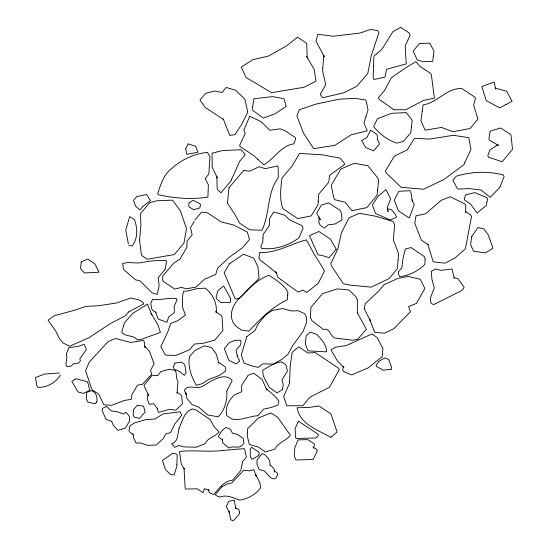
<?xml version="1.0" encoding="UTF-8"?>
<svg xmlns="http://www.w3.org/2000/svg" width="548" height="548" viewBox="0 0 548 548"><rect width="100%" height="100%" fill="white"/><g stroke="black" fill="none" stroke-linecap="round" stroke-linejoin="round"><path stroke-width="0.82" d="M357.337 313.244L357.412 299.927L355.96 296.817L349.014 289.967L337.308 288.912L322.443 293.66L310.956 307.373L310.319 317.381L311.833 320.635L323.464 329.519C329.971 327.245 329.793 336.328 334.944 338.006L352.672 340.233L357.645 339.349L366.359 329.28L357.18 312.497M319.094 217.049L318.888 222.509L320.19 225.303L324.464 228.174L328.184 224.79L335.061 223.995L342.027 219.892L341.486 213.213L340.185 210.425L328.711 202.911L321.477 204.979L316.634 213.097L320.333 219.707L319.402 217.714M176.963 393.361L177.97 381.531C175.511 378.134 177.114 373.935 175.353 370.469L169.291 369.263L160.749 371.66L157.79 375.462L151.721 375.723L143.912 385.477L148.734 395.649L148.022 394.128L147.22 398.78L149.193 404.253L153.68 403.746L157.605 408.774M274.219 471.972L274.486 470.061L273.76 468.513L270.404 465.17M343.322 366.249L342.733 370.092L343.37 371.455L351.549 374.928L368.201 367.886L382.189 356.68L382.942 348.473L376.983 337.452L371.859 333.992L346.521 345.432L335.719 347.206L331.019 349.864L337.308 360.79L343.966 367.619M364.194 308.613L365.201 303.77L378.75 291.036L383.97 284.755L397.471 278.583L407.986 276.411L420.2 279.247L424.871 288.488L416.35 303.441L408.589 306.544L410.486 311.737L393.786 328.711L384.552 333.163L374.647 332.403L369.619 319.155L370.606 321.272L364.194 308.64M391.156 369.242L391.621 367.393L388.71 359.502L384.792 357.885L378.963 361.248L376.072 365.4L376.592 366.516L383.223 370.188L391.135 369.311M313.435 448.161L314.511 444.839L313.977 443.688L307.908 439.66L298.181 439.852L294.899 447.545L294.194 455.751L296.002 459.998L313.244 459.471L317.278 450.675L316.765 449.572L312.901 447.017M60.39 375.079C55.553 382.703 46.847 387.868 37.73 387.313L36.737 385.189L35.517 377.517L44.587 374.065L59.417 372.996M205.116 178.614L208.836 174.196L209.946 156.858L207.507 152.385C194.252 153.762 181.881 159.406 171.956 168.291C163.831 174.113 160.715 184.512 157.701 193.629L158.214 194.725C174.531 198.26 191.348 199.76 207.918 197.095L208.384 184.854L205.411 179.073M506.092 104.51L512.092 101.394L506.688 91.208L495.159 88.112L495.618 89.105L494.255 82.125L481.781 86.433L486.309 100.661L499.694 107.853L506.119 104.49M195.074 219.864L201.609 212.131L207.514 212.843L221.276 221.974L233.386 224.92L247.306 232.092L249.511 239.455L242.243 247.949L229.174 257.334L217.549 268.253L215.754 274.486L204.548 279.179L195.992 287.138L186.238 288.769L181.388 287.337L174.867 289.125L163.331 281.487L162.681 280.09L162.777 275.973L173.682 263.15L179.854 259.307L186.861 247.429L187.067 240.99L192.149 234.976L190.526 227.619L194.3 221.2M316.388 284.768L306.729 292.495L303.071 290.056L298.091 292.118L287.789 284.611M316.539 284.652L318.251 283.364L324.375 271.219L322.827 267.897L314.23 254.204L306.435 239.894C290.803 243.709 276.439 253.498 259.834 252.34L258.923 257.855L259.786 259.704L276.521 272.87M498.077 144.501L489.816 150.111L487.823 155.687L488.556 157.255L502.18 161.694L512.483 149.337L511.058 135.575L510.531 134.445L500.673 127.999L490.118 131.178L488.885 138.973L489.474 140.24L498.831 145.665M223.132 450.435L244.257 448.613L244.757 449.682L246.401 457.066L242.661 461.45L240.832 470.403L232.516 480.206C224.057 480.952 218.714 488.556 213.754 494.618L209.165 492.536L208.624 489.741M222.817 450.456C208.404 452.319 193.91 449.812 179.511 451.49L181.224 463.971L184.429 468.978L184.012 468.074L185.162 488.069L185.621 489.049L197.198 488.816L203.075 492.721L204.349 488.679L209.062 490.378L208.603 489.398M393.902 109.73L405.773 109.778L423.419 100.469L434.379 98.147L431.413 75.117L430.653 73.487L419.912 66.356L415.959 61.623L404.677 68.486L391.443 77.686L384.347 90.721L378.415 97.722L379.175 99.359L393.896 109.723M129.102 245.559L132.13 245.894C138.062 238.503 137.562 228.139 134.52 219.7L129.739 216.576L125.732 230.078L128.39 244.031M387.498 208.665L391.56 209.802L395.067 213.973L396.547 217.152L390.484 220.118L375.538 213.467L372.387 204.904L378.223 196.143L385.895 189.615L390.703 198.801L387.203 207.713L388.176 211.672L387.272 209.726M453.874 277.507L457.991 278.754L463.635 286.577L464.122 287.618L461.471 290.741L433.687 304.565L431.194 303.496C428.618 298.276 432.797 292.927 434.276 287.981L431.865 278.911L431.392 271.253L435.407 269.041L441.195 270.335L452.018 268.965L454.354 278.528M111.847 421.412L105.949 419.268L102.106 410.431L102.449 408.383L106.593 406.411L111.395 410.986L116.888 411.61L123.526 413.973L125.848 412.171L128.739 415.411L129.581 417.22L129.472 421.33L125.218 428.104L118.032 430.392L113.347 425.371L111.689 421.446M428.331 244.696L421.494 240.23L420.432 237.948L414.809 223.331L415.953 215.864L425.7 213.734L441.167 200.328L450.209 196.759L465.04 204L465.725 205.473L465.725 212.645M274.185 470.896L277.151 472.856L277.809 474.267L275.884 478.356C270.822 480.932 267.431 473.212 264.143 470.869L259.163 469.54L256.978 464.197L257.039 459.854L262.286 453.621L264.622 454.511C267.999 457.443 270.774 460.937 269.965 465.588M133.472 434.612L129.629 432.064L128.992 430.707L129.869 426.029L134.068 423.111L145.426 419.706L155.029 418.987L163.009 413.959L180.107 411.815L181.758 415.268L174.689 424.159L170.551 432.632L165.654 434.112L163.311 438.64L156.207 445.051L147.268 445.298L140.905 443.024L136.178 443.031L133.781 438.462L132.993 434.037M257.855 159.345L263.739 164.832C274.514 158.756 280.925 145.658 293.858 143.823L295.721 138.692L295.105 137.37L284.994 130.671L280.09 128.814L269.794 130.232L261.149 121.69L249.758 116.286L243.86 129.979L245.189 133.5L239.627 145.453L240.147 146.563L254.128 155.865L257.875 159.365M156.029 312.545L152.419 310.147L151.625 308.442L150.782 303.407L152.549 299.345C160.537 300.482 168.435 297.454 176.477 298.564L177.093 299.893L174.189 306.099L174.353 312.559L168.626 316.977L166.982 322.299L158.18 319.018L155.577 311.86M215.467 311.552L221.351 315.477L222.084 317.045L222.906 330.574L214.748 340.13L202.815 343.37L194.376 344.048L189.498 349.843L175.757 355.453L165.311 355.042L160.811 346.617L167.667 332.246L170.784 323.395L177.586 320.765L185.423 315.148L182.45 307.01L182.381 296.756L183.607 291.255L187.553 291.036L197.424 288.563L205.315 288.166C212.877 294.125 217.351 303.503 216.207 313.134M465.738 211.665L470.869 215.111L471.52 216.508L465.348 248.881L454.956 258.026L444.873 263.184L433.167 261.793L427.83 244.196M177.031 392.265L180.991 394.957L181.717 396.505L182.498 403.835L175.723 410.212L169.346 409.322L158.461 412.439L157.166 408.198M219.09 362.584L225.105 366.742L225.66 367.941L225.708 371.044L219.556 375.359L208.692 379.422L202.157 383.675L196.205 385.326C191.629 376.702 187.471 366.701 189.505 356.775L194.965 350.439L204.411 345.802L211.583 347.631L216.371 354.214L218.782 363.345M287.57 284.467L277.98 277.411L275.767 271.692M145.056 346.61L149.583 351.439L154.077 363.749L150.501 370.496L151.734 374.325L142.501 384.23L137.507 385.162L131.986 394.457L131.397 399.28L124.56 400.43L111.689 405.273L103.894 404.842L98.811 394.238L92.352 389.971L91.16 387.422L85.577 370.729L89.153 362.221L108.223 341.514L115.738 338.513L130.575 342.459L143.521 340.424L144.467 342.445L144.884 347.432L144.254 346.083M306.476 56.314L314.168 69.254L315.943 81.214L303.887 87.29L276.795 91.797L271.486 92.646L246.031 77.432L241.284 67.068L252.834 59.663L268.527 56.04L286.816 45.683L297.461 37.161L306.072 42.902L306.75 44.354L307.195 57.862M411.822 199.753L414.233 204.5L409.356 218.049L398.492 210.932L394.238 200.178L398.862 191.266L409.959 190.697L411.151 193.252L412.288 201.034M377.339 139.507L379.545 143.912L373.674 150.885L365.674 147.535L361.639 140.535L366.824 137.651L370.619 130.191L376.688 134.219L377.353 135.644L377.38 139.74M237.065 355.556L239.681 361.07L236.325 363.934L228.934 360.447L224.351 348.631L229.311 342.575L235.359 340.281L240.325 340.274L241.038 341.794L240.647 344.788L236.058 350.179L237.346 356.186M222.337 439.058L222.755 439.955L218.905 437.393L218.488 436.496L221.556 431.146L225.776 427.467L230.489 429.221L232.448 433.235L237.181 434.283L243.257 438.318L243.929 443.195L241.38 446.188C237.277 448.456 232.852 445.524 228.845 448.011L222.789 442.839L222.344 439.318M223.2 118.793L223.618 119.642L205.233 107.435L199.979 100.079L205.678 93.27L214.521 91.037L222.077 92.448L226.235 87.481L235.469 90.201L244.84 99.181L247.785 112.052L241.887 124.067L234.996 134.671L229.749 135.39L223.474 119.491M226.516 414.411L226.988 415.802L231.653 418.905C240.586 421.186 249.087 416.185 257.998 415.692L263.609 409.116L270.965 407.548L277.822 405.13L278.898 401.492C276.028 396.115 270.452 392.793 266.205 388.532L266.835 389.888L262.122 379.504L253.799 373.27L248.21 375.216L241.668 385.265L241.73 391.772L234.544 394.834C228.968 399.841 225.269 406.712 226.516 414.411M66.603 355.488C68.048 359.474 62.082 369.544 71.219 365.941L73.699 363.68L78.707 363.05L80.405 361.05L79.844 358.769L86.365 349.672L84.187 344.322L78.09 346.446L68.932 347.61L66.637 353.35L66.603 355.488M133.397 409.794L133.301 415.398L134.075 417.055L139.5 418.398L145.165 411.993L143.508 406.068L137.274 405.308L133.397 409.794M176.894 464.519L176.846 466.143L174.154 474.965L170.62 474.554L165.441 469.595L162.475 460.532L172.764 453.237L176.751 454.141L177.189 455.08L176.894 464.519M247.463 432.351L247.319 436.235L249.34 444.524L258.451 447.072L265.383 451.99L274.932 449.072C278.254 442.325 286.172 440.928 290.419 435.263L277.726 417.343L271.082 412.918L258.546 417.891L247.593 428.762L247.463 432.351M289.591 381.75L289.543 383.216L283.693 396.492L286.775 405.815L302.9 405.671L309.963 397.108L329.478 387.265L339.267 369.674L338.602 368.249L315.21 352.549L307.839 353.008L298.797 346.809L292.228 352.323L290.241 365.317L289.591 381.75M373.544 66.212L373.126 77.652L374.017 79.549L385.025 77.083L386.552 69.288L406.267 63.883L405.171 45.936L410.151 35.236L409.068 32.914L400.766 27.4L392.943 31.647L381.819 49.361L373.907 56.115L373.544 66.212M425.09 259.779L424.871 264.437C417.898 271.096 409.329 275.719 399.636 276.582L398.547 274.24L398.389 271.89L401.89 267.691L403.047 258.224L405.315 249.073L411.048 247.559L424.262 256.58L425.145 258.478L425.09 259.779M226.824 390.93C227.372 400.321 224.947 409.897 218.248 416.829L207.624 414.959L198.835 407.198L192.095 404.554L187.101 398.54L185.566 392.717L186.327 394.355L184.306 390.388C187.594 384.073 196.163 389.101 201.794 386.717C209.932 382.23 222.803 371.832 231.578 379.6L232.105 380.744L226.824 390.93M287.686 294.968L287.46 299.64C272.096 306.928 260.266 318.984 248.799 331.211L241.134 329.971L239.921 328.896C225.913 321.34 231.037 303.969 241.887 296.215C249.511 287.693 257.95 279.138 268.979 275.295C275.945 279.884 283.83 284.659 287.892 292.036L287.686 294.968M262.978 237.914L262.759 242.209L260.738 246.552L261.574 248.34C274.918 250.128 288.31 245.716 299.002 237.811L303.099 228.242L301.866 225.612L289.269 219.638L284.823 215.193L273.726 211.966L269.486 218.721L269.582 225.112L263.156 234.537L262.978 237.914M318.251 201.191L318.073 204.582L311.326 215.864L297.66 218.659L282.775 208.487C279.439 198.712 280.706 188.128 281.939 178.045L292.125 166.051L299.503 153.426L321.827 154.762L340.171 158.16L343.795 162.42L344.685 164.325L329.54 175.367L328.779 182.203L318.628 194.3L318.251 201.191M398.081 259.841L397.423 268.636L388.964 278.685L371.167 287.145L349.912 285.118L343.349 283.748L332.348 267.219L330.732 263.759L337.856 248.908L341.404 232.818L348.946 217.885L359.296 213.275L376.079 216.323L393.156 221.488L394.69 224.776L393.327 239.949L398.581 253.58L398.081 259.841M322.786 68.055L322.573 70.692L325.697 84.55L320.258 94.407L322.539 97.736L343.747 92.811L356.769 86.283L367.77 73.528L371.154 56.081L378.867 32.818L377.894 30.729L370.832 29.38L359.851 33.079L333.191 36.236L317.806 34.243L315.977 41.21L324.423 56.814L323.8 55.478L322.786 68.055M230.612 298.53L230.276 302.38L220.769 302.551L216.837 299.002L216.063 297.345L217.878 290.673L223.687 285.967L230.612 298.53M139.596 240.093L141.288 254.299L141.946 255.711L147.296 259.259L174.305 254.553L183.957 243.113L186.498 228.646L180.477 211.028L172.599 200.178L157.324 200.705L149.775 202.63L140.548 213.528L140.87 225.338L139.596 240.093M411.301 127.766L410.836 132.732L403.287 141.446L396.786 143.117C387.648 140.117 379.49 134.041 373.647 126.574L377.414 118.82L391.217 113.374L406.232 112.573L411.39 119.039L412.178 120.724L411.301 127.766M229.043 187.738L227.42 203.103L234.825 214.412L239.784 223.242L249.546 229.797L261.965 230.229C270.143 213.261 266.787 192.93 278.329 177.484L278.137 167.167L277.583 165.976L265.28 168.661L259.026 166.729L249.778 171.175L243.613 170.49L229.043 187.738M377.627 189.903L377.065 195.259L366.776 207.63L351.98 210.692L345.041 202.191L334.807 199.746L333.691 197.349L331.191 185.354L340.911 168.969L354.316 163.256L367.934 165.777L377.599 177.805L378.668 180.1L377.627 189.903M305.469 342.267L305.298 343.822L307.928 350.83L326.615 351.864C326.642 344.63 321.518 339.63 317.011 334.609L310.449 331.999L306.25 335.712L305.469 342.267M81.248 261.985L80.556 268.109L81.31 269.726L84.536 272.959L99.01 272.226L94.893 263.855L87.605 259.012L81.248 261.985M433.276 56.554L432.701 61.397L423.611 61.725L417.172 59.883L413.192 51.005L419.46 43.539L429.735 43.121L434.002 51.094L433.276 56.554M282.624 388.779L282.521 389.58L277.041 392.848L269.232 387.415L263.328 375.969L262.67 370.229C268.726 366.982 274.575 362.317 281.713 361.961L285.59 364.578L286.536 366.598L287.33 371.414L281.98 379.819L283.234 384.778L282.624 388.779M471.739 236.517L470.643 244.477L473.445 251.176L485.418 252.923L492.953 248.237L488.254 234.825L483.692 228.79L477.945 227.571L471.739 236.517M422.241 111.189L420.933 120.567L425.015 130.15L441.551 127.451L452.997 131.719L470.033 128.506L477.986 119.06L473.65 105.202L475.397 98.243L474.911 97.195L461.752 88.468C446.415 88.029 437.729 102.709 423.118 104.887L422.241 111.189M252.717 106.648L252.34 109.196L252.943 110.484L263.3 118.121L274.938 113.82L286.186 106.456L283.98 98.654L272.609 96.606L253.847 98.763L252.717 106.648M189.149 202.719L188.642 205.836L189.156 206.932L193.519 209.672L199.739 207.973L200.568 204.863L199.623 203.548L193.012 200.28L189.149 202.719M258.861 455.052L258.772 455.587L251.929 459.354L250.32 456.724L250.244 449.045L251.696 447.326L258.581 451.895L259.183 453.175L258.861 455.052M239.449 512.113L239.031 514.565L233.455 520.6L230.852 519.942L229.043 511.654L229.578 512.798L226.242 506.516L228.79 501.262L234.304 500.153L235.777 508.558L235.25 507.434L239.065 509.976L239.449 512.113M179.148 428.05C177.49 433.454 178.593 441.894 171.647 443.75L174.86 447.36L178.751 445.49L184.423 446.915L196.239 447.195L205.007 443.702C207.945 437.537 215.028 436.955 219.159 432.064L214.083 426.645L210.199 419.59L196.081 410.007L192.437 408.904C184.121 411.507 182.498 421.172 179.148 428.05M165.058 269.369L158.167 277.747L159.16 285.529L157.187 294.399L152.118 292.851L139.98 280.816L135.493 279.836L123.971 269.732L123.225 268.13L122.759 263.417L128.027 262.499L138.24 263.04L152.221 260.841L165.914 260.293L166.571 261.704L165.058 269.369M486.919 201.952L486.179 205.569L477.068 212.96L470.684 204.171L464.937 200.349L464.238 198.849L465.732 194.848L474.856 192.615L486.85 197.575L487.535 199.047L486.919 201.952M123.382 326.375L121.807 331.985C124.554 337.171 133.582 334.527 137.219 339.856L140.905 339.5L160.406 332.417L157.975 325.053L151.063 313.23L151.885 314.997L147.501 304.195L132.828 313.312L124.423 322.909L123.382 326.375M246.819 336.609L241.243 355.111L244.182 363.194L252.58 366.146L258.382 367.386L262.732 363.865L273.281 364.098L281.562 359.591L288.125 354.159L292.646 345.658L303.325 331.054L306.695 321.971L306.332 317.025L304.798 313.737L298.242 310.757L291.426 310.935L282.891 308.565L272.664 310.38L266.013 314.497L257.45 324.889L255.231 330.314L246.819 336.609M365.9 116.758L363.954 123.026L367.235 130.828L351.104 134.822L334.842 145.357L313.703 148.624L303.599 133.294L296.934 115.929L299.242 109.826L315.545 104.216L338.856 99.236L354.679 98.332L365.639 99.969L366.359 101.517L368.023 110.004L365.9 116.758M174.805 363.125L173.223 367.071L174.209 369.188L179.449 371.469L184.395 375.325L186.101 372.626L184.991 365.852L184.066 363.872L181.415 362.077L174.805 363.125M500.077 186.573L499.687 187.553L490.22 197.328L481.021 189.985L469.43 188.615L457.607 189.074L452.86 180.196L456.251 176.244C471.623 171.524 487.802 171.024 503.42 174.976L504.126 176.504L500.077 186.573M298.4 421.138L295.139 428.598L295.502 437.092L296.16 438.496L316.271 437.941L318.457 435.304L317.915 434.146L298.4 421.138M231.359 179.812L230.715 181.251L220.885 192.869L217.631 189.752L217.166 188.745L216.864 176.792L212.165 167.304L212.09 153.166L222.502 150.59L240.962 149.707L244.648 153.748L245.168 154.865L239.736 161.256L231.359 179.812M464.629 163.037L463.896 164.653L443.839 179.58L423.611 189.197L401.198 187.306L386.415 173.134L385.422 171.01L394.382 156.146L407.233 149.878L414.473 138.288L429.564 139.096L453.265 135.322L468.793 137.651L470.965 149.364L464.629 163.037M185.676 148.803L186.895 154.358L197.924 152.221L195.752 146.357L188.101 143.85L185.676 148.803M229.468 263.773L224.173 272.808L235.195 298.913L238.901 298.729L259.067 278.446L257.903 266.76L253.82 258.211L243.49 254.245L229.468 263.773M142.542 206.733L139.925 210.028L135.486 206.041L133.554 200.369L136.774 196.561L146.741 194.554L150.453 200.63L142.542 206.733M128.581 311.942L125.334 315.806L110.47 323.484L89.187 337.623L69.685 346.233L63.061 342.945L59.321 338.342L55.944 331.437L48.108 320.238L54.136 315.764L74.391 310.312L85.844 306.387L98.743 305.743L116.916 302.9L130.602 297.968L139.274 300.003L143.062 302.421L143.761 303.914L128.581 311.942M336.225 249.278L329.095 257.67L321.82 255.409L318.011 254.847L309.517 235.654L318.895 231.503L330.348 239.044L336.225 249.278M221.858 486.877L215.46 494.44L215.919 495.419L219.762 497.166C226.42 494.118 233.544 498.098 239.805 500.105C248.045 498.707 255.909 494.584 260.697 487.617L259.718 482.199L255.621 474.739L256.259 476.109L253.751 469.677L249.621 470.862L243.675 470.321L231.79 482.98L226.783 484.083L221.858 486.877M96.921 401.917L94.975 403.808L87.824 402.04L86.618 399.444L86.289 392.772L91.215 390.573C96.469 392.06 97.345 397.232 96.921 401.917M331.287 436.968L330.828 437.359C318.093 429.995 299.831 424.33 297.112 407.76L308.949 407.452L318.95 405.958L330.882 413.863L337.095 431.968L331.287 436.968M74.706 379.517L71.898 381.346L77.919 391.882L83.269 393.409L89.694 390.436L88.324 384.203L87.159 381.703L75.96 378.723L74.706 379.517M217.316 177.764L216.871 176.853L217.316 177.764"/></g></svg>
